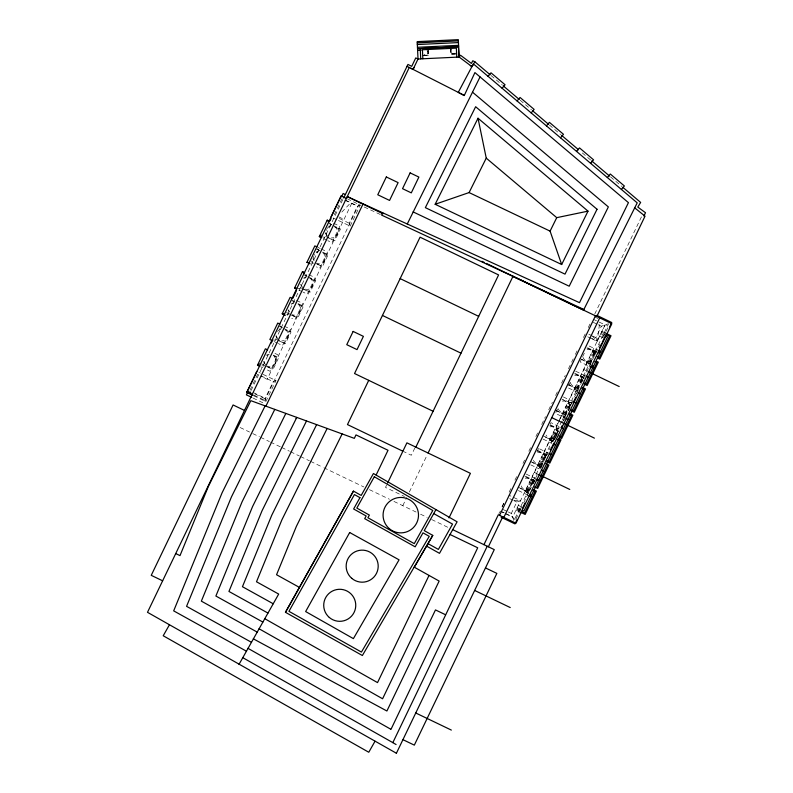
<?xml version="1.0" encoding="UTF-8"?>
<svg xmlns="http://www.w3.org/2000/svg" width="793" height="793" viewBox="0 0 793 793"><rect width="100%" height="100%" fill="white"/><g stroke="black" fill="none" stroke-linecap="round" stroke-linejoin="round"><path stroke-width="0.59" stroke-dasharray="3.96 2.97" d="M589.913 337.54L597.248 341.059L599.736 322.345M314.177 255.267L314.623 254.335M326.092 230.466L326.538 229.534M249.993 390.196L257.656 374.237L259.876 375.307M334.289 214.744L341.961 198.775L357.465 206.23L360.24 205.109L347.899 199.132M251.103 390.463L344.231 196.614M351.785 203.216L267.172 379.332L260.877 376.308M274.834 364.175L275.726 362.312M287.195 338.442L288.087 336.589M299.556 312.72L300.448 310.856M311.917 286.987L312.809 285.133M324.278 261.264L325.17 259.4M336.638 235.531L337.531 233.677M253.81 395.806L265.843 401.585L264.991 398.71L273.169 381.691L275.944 380.571L258.924 372.393M338.442 220.504L350.149 226.124L349.287 223.259L357.465 206.23M359.239 203.821L263.504 403.072L252.808 397.927M265.843 401.585L275.944 380.571M350.149 226.124L360.24 205.109M386.568 485.177L385.497 487.398L404.46 496.507M414.858 447.946L411.339 455.271L403.944 451.713M402.794 505.676L406.69 497.578M409.366 492.007L427.031 455.241M502.078 506.707L504.764 501.126M498.896 513.557L499.669 511.941M502.068 506.945L504.744 501.364M509.146 492.205L511.703 486.882M514.925 480.191L517.641 474.531M522.984 463.409L524.589 460.069M528.842 451.207L530.537 447.688M535.89 436.556L538.487 431.144M541.688 424.483L545.445 416.662M548.716 409.842L552.374 402.249M555.615 395.479L558.302 389.908M561.553 383.128L565.26 375.416M568.472 368.735L571.148 363.154M571.604 362.213L573.21 358.882M575.341 354.431L578.137 348.623M583.47 337.521L586.027 332.188M588.228 327.608L590.963 321.908M594.71 314.117L641.616 216.499M537.02 451.683L538.606 448.402M550.154 424.354L550.966 422.669L560.403 427.209M557.538 408.99L555.427 413.371L564.923 417.931M570.425 382.167L567.788 387.648L577.284 392.208M584.362 353.153L580.149 361.915L589.645 366.475M561.781 421.083L513.894 520.763L511.326 513.438L516.798 502.048L520.525 500.74L508.918 495.169M591.925 338.819L597.198 341.357L595.89 337.62L601.362 326.23L607.706 323.94M515.163 519.722L512.635 517.175L605.019 324.882L608.588 325.269M597.198 341.357L605.099 324.922L593.491 319.351M531.28 478.992L537.941 465.124L541.044 466.621M543.671 453.219L550.322 439.362L553.425 440.849M559.62 420.003L556.042 427.467L559.134 428.954M560.136 418.942L562.693 413.609M575.044 387.916L568.383 401.773L571.485 403.26L562.891 399.206M587.425 362.153L580.763 376.011L583.856 377.498M562.316 419.973L608.608 323.623M519.96 509.939L521.447 506.856M528.138 492.929L529.119 490.867M532.48 483.889L533.957 480.806M540.648 466.879L542.134 463.796L539.002 462.289M544.593 458.671L546.08 455.588M552.771 441.661L554.248 438.569M556.448 433.989L557.935 430.906M564.626 416.979L566.103 413.896L562.98 412.39M569.047 407.771L570.534 404.688M577.225 390.751L578.702 387.668L575.579 386.161M581.913 380.987L583.4 377.904M590.091 363.977L591.578 360.884L588.446 359.388M596.068 351.527L594.591 354.61L591.459 353.103M602.769 337.6L604.246 334.507L601.114 333.01M516.025 518.88L517.631 515.539M518.85 513.012L521.526 507.431M523.667 502.97L538.467 472.172M540.281 468.395L550.223 447.698M553.673 440.521L560.106 427.14M562.247 422.679L573.2 399.87M574.568 397.025L599.924 344.261M604.197 335.37L605.802 332.029M606.189 331.226L608.865 325.645M533.788 482.768L536.455 477.217M540.727 468.326L543.393 462.775M554.594 439.461L557.261 433.91M563.664 420.577L565.27 417.247M568.472 410.586L572.199 402.814M576.471 393.933L579.138 388.382M589.278 367.278L591.945 361.727M556.716 435.129L557.162 434.197A5.938 5.938 0 0 1 546.03 435.04M568.631 410.328L569.077 409.396M455.44 54.162L450.662 54.39L451.207 53.795L450.969 48.968M341.803 212.108L350.774 202.74M530.616 488.627L529.179 489.559L525.858 489.648M328.55 226.164L330.978 225.827M316.189 251.896L318.617 251.559M303.828 277.619L306.257 277.282M291.467 303.352L293.896 303.015M279.106 329.075L281.535 328.738M266.745 354.808L269.174 354.471M581.368 359.398L586.433 361.836L591.975 361.112M569.007 385.13L574.073 387.559L578.503 386.984M556.636 410.853L561.712 413.292L567.253 412.568M545.297 437.072L549.351 439.015L554.892 438.301M531.915 462.309L536.99 464.748L542.531 464.024M520.575 488.528L524.629 490.471L529.06 489.896M424.463 55.084L428.676 55.451L422.709 55.728M451.207 53.795L456.044 53.567M423.016 55.401L428.349 55.143L428.141 50.881M456.302 53.805L450.969 54.063L450.761 49.8M586.84 348.008L593.293 351.111L597 351.339M583.4 376.992L580.932 376.844L583.44 381.046M562.118 399.464L568.571 402.566L572.278 402.794M549.757 425.197L556.21 428.299L558.678 428.448M537.396 450.92L543.849 454.022L547.557 454.25M525.035 476.652L531.488 479.755L533.957 479.904M514.26 500.363L520.406 500.998M322.602 237.018L324.803 237.295M311.342 262.889L313.542 263.167M297.881 288.474L300.081 288.751M286.62 314.345L288.821 314.623M273.159 339.929L275.359 340.207M261.898 365.801L264.099 366.079M364.245 207.003L380.541 214.606M594.681 316.932L597.892 318.479M345.49 200.203L358.069 206.239M593.253 322.335L597.307 324.287M598.328 324.773L601.362 326.23M601.897 331.375L604.94 332.842M601.431 332.356L604.474 333.823M600.777 333.704L603.691 335.102M599.637 336.093L604.871 338.611M588.803 334.22L591.836 335.677M592.857 336.163L595.89 337.62M338.77 216.876L344.013 219.393M587.712 336.797L590.874 338.314M339.315 218.462L349.287 223.259M333.129 217.946L337.382 219.998M333.566 223.22L339.86 226.243L331.96 242.678L327.747 240.646M589.09 345.996L597.486 350.02M592.946 350.02L598.18 352.538M328.768 223.388L331.96 224.925M333.03 225.44L340.494 229.018L334.854 240.755L323.128 235.115M587.613 347.75L597.208 352.36M335.419 227.214L338.641 228.761M591.796 352.399L594.71 353.797M591.152 353.747L595.216 355.71M590.676 354.739L593.719 356.196M589.229 357.752L592.262 359.219M588.753 358.743L591.806 360.2M588.109 360.091L591.984 361.955M579.842 358.456L591.578 364.086M328.104 237.722L333.169 240.16M586.959 362.47L592.202 364.988M323.524 238.624L326.686 240.14M583.618 369.439L586.949 371.035M318.052 247.436L320.203 248.467M321.205 248.952L327.499 251.976L319.599 268.401L316.437 266.884M575.688 371.213L585.125 375.753M316.407 249.111L328.133 254.751L322.493 266.478L317.16 263.92M575.252 373.483L583.787 377.577M326.28 254.494L321.978 252.422A5.938 5.938 0 0 1 324.803 260.372A5.938 5.938 0 0 1 316.873 263.157M574.479 373.741L585.512 378.915M579.128 378.776L583.004 380.64M578.781 379.48L582.974 381.502M578.474 380.125L581.527 381.592M578.008 381.116L581.041 382.573M576.362 384.536L579.396 385.993M575.887 385.517L578.94 386.984M575.242 386.865L579.118 388.729M310.767 260.847L312.898 261.868M567.481 384.179L579.217 389.819M315.743 263.445L320.808 265.883M574.092 389.254L579.336 391.772M308.844 274.675L315.138 277.699L307.238 294.134L303.025 292.102M563.327 396.946L570.623 400.445M304.046 274.844L307.238 276.38M308.308 276.896L315.773 280.474L310.132 292.211L298.406 286.57M310.697 278.67L313.919 280.216M567.401 403.181L572.645 405.699M566.261 405.56L570.137 407.424M565.915 406.264L570.108 408.276M565.607 406.908L568.66 408.375M565.141 407.889L569.186 409.842M563.764 410.764L566.797 412.221M563.288 411.745L566.341 413.212M562.634 413.094L565.548 414.491M555.12 409.912L566.856 415.542M303.382 289.177L308.447 291.616M561.494 415.473L566.737 417.99M298.802 290.079L301.964 291.596M296.483 300.408L302.767 303.432L294.877 319.857L291.715 318.34M291.685 300.567L303.412 306.207L297.771 317.934L286.045 312.303M550.53 424.939L559.055 429.033M301.558 305.949L297.256 303.878A5.938 5.938 0 0 1 300.081 311.827A5.938 5.938 0 0 1 292.151 314.613M554.803 429.4L560.046 431.917M553.653 431.788L557.538 433.652M553.316 432.492L557.509 434.505M553.008 433.137L557.073 435.089M552.533 434.118L556.587 436.061M551.898 435.436L554.941 436.903M551.432 436.418L555.496 438.38M551.115 437.072L555.308 439.084M550.778 437.766L553.692 439.163M542.759 435.635L554.495 441.275M291.021 314.9L296.086 317.339M549.638 440.155L554.882 442.672M543.066 439.104L551.512 443.158M284.122 326.131L290.407 329.154L282.516 345.589L278.303 343.557M539.646 448.907L548.042 452.932M279.324 326.3L282.516 327.836M283.587 328.352L291.051 331.93L285.411 343.666L273.684 338.026M537.099 450.146L546.764 454.706M285.976 330.126L289.197 331.672M542.947 454.082L548.181 456.599M541.797 456.461L544.712 457.858M541.46 457.164L545.653 459.177M541.153 457.809L544.206 459.276M540.677 458.8L543.72 460.257M539.785 460.664L542.828 462.121M539.309 461.645L543.383 463.598M538.665 462.993L542.541 464.857M530.398 461.367L542.134 466.998M278.66 340.633L283.725 343.072M537.515 465.372L542.759 467.89M274.081 341.535L277.243 343.052M530.705 464.827L539.151 468.881M534.175 472.341L537.515 473.936M274.903 353.371L278.046 354.887L270.155 371.312L266.993 369.796M526.245 474.125L535.681 478.665M273.357 355.095L278.69 357.663L273.05 369.389L261.323 363.759M525.809 476.395L534.383 480.479M530.824 479.299L536.068 481.817M276.836 357.405L272.534 355.333A5.938 5.938 0 0 1 275.359 363.283A5.938 5.938 0 0 1 267.429 366.069M529.684 481.688L533.56 483.552M529.347 482.392L532.49 483.899M529.04 483.036L532.083 484.503M528.564 484.017L531.607 485.475M527.266 486.714L530.309 488.171M526.8 487.695L529.843 489.162M526.483 488.339L529.635 489.846M526.146 489.043L529.06 490.441M518.037 487.09L529.774 492.731M266.299 366.356L271.365 368.795M525.006 491.422L530.239 493.94M260.659 366.753L262.77 367.764M518.344 490.56L527.841 495.119M260.986 375.832L273.169 381.691M509.701 498.638L512.744 500.105M513.755 500.591L516.798 502.048M518.315 505.349L523.549 507.867M517.165 507.738L520.079 509.136M516.828 508.442L520.842 510.365M516.521 509.086L519.574 510.553M516.045 510.068L519.088 511.525M503.218 509.542L507.272 511.495M508.283 511.981L511.326 513.438M502.197 511.842L504.289 512.853M505.339 513.349L512.675 516.877M253.116 392.485L265.685 398.532M499.977 511.089L512.635 517.175M255.019 393.923L264.991 398.71M253.78 395.033L264.822 400.336M240.14 427.526L249.587 432.056M252.739 433.573L259.4 436.774M260.52 437.31L269.412 441.582M270.522 442.117L280.524 446.925M281.634 447.46L289.415 451.197M290.525 451.732L299.417 456.005M300.537 456.54L309.429 460.812M310.539 461.348L322.761 467.216M323.871 467.751L363.898 486.981M369.449 489.648L389.462 499.263M393.903 501.404L416.107 512.07M420.548 514.201L427.199 517.393M431.64 519.534L448.283 527.523M491.026 75.494L502.316 85.079M520.198 100.245L531.488 109.821M549.371 124.987L560.661 134.572M582.3 152.93L590.775 160.117M610.531 176.879L621.821 186.454M592.351 351.23L594.363 353.886L594.532 355.591M586.433 361.836L589.615 364.919M574.073 387.559L578.057 391.415M561.712 413.292L564.894 416.375M549.351 439.015L552.533 442.097M536.99 464.748L540.172 467.83M524.629 490.471L528.614 494.326M592.044 335.776L597.248 341.059M329.69 222.912L331.355 224.746M317.329 248.645L318.994 250.469M304.968 274.368L306.633 276.202M292.607 300.101L294.272 301.925M280.246 325.824L281.911 327.658M325.199 232.944L326.944 235.808M312.839 258.667L313.998 260.58M300.478 284.4L301.637 286.313M288.117 310.122L289.276 312.036M275.756 335.855L276.916 337.768M263.395 361.578L264.555 363.491M593.293 351.111L595.801 355.314M568.571 402.566L571.079 406.769M556.21 428.299L558.718 432.502M543.849 454.022L546.357 458.225M531.488 479.755L533.996 483.958M450.384 48.423L450.662 54.39M428.398 49.473L428.676 55.451M427.853 50.068L428.081 54.905M265.754 364.859A5.938 5.938 0 0 1 264.079 361.162M266.656 355.799A5.938 5.938 0 0 1 268.53 354.947M284.945 329.62A5.938 5.938 0 0 1 281.783 340.891M278.115 339.136A5.938 5.938 0 0 1 276.44 335.429M277.54 331.514A5.938 5.938 0 0 1 280.891 329.224M289.316 311.699A5.938 5.938 0 0 1 288.801 309.706M291.378 304.343A5.938 5.938 0 0 1 293.251 303.491M314.038 260.243A5.938 5.938 0 0 1 313.731 256.189M316.1 252.888A5.938 5.938 0 0 1 317.973 252.035M309.666 278.165A5.938 5.938 0 0 1 312.442 286.095A5.938 5.938 0 0 1 304.512 288.88M302.837 287.681A5.938 5.938 0 0 1 301.162 283.973M303.739 278.621A5.938 5.938 0 0 1 305.612 277.768M334.388 226.709A5.938 5.938 0 0 1 331.226 237.979M327.559 236.225A5.938 5.938 0 0 1 325.883 232.518M326.984 228.602A5.938 5.938 0 0 1 330.334 226.312M455.162 53.052A2.438 2.438 0 0 1 451.713 52.923A2.438 2.438 0 0 1 451.851 49.473M427.031 50.663A2.438 2.438 0 0 1 427.496 54.083A2.438 2.438 0 0 1 424.077 54.548M592.559 350.803A5.174 5.174 0 0 1 594.809 353.747M529.357 489.995A5.174 5.174 0 0 1 525.65 490.074M591.875 360.319A5.938 5.938 0 0 1 582.607 355.859M587.058 349.654A5.938 5.938 0 0 1 594.453 354.957M579.514 386.042A5.938 5.938 0 0 1 570.236 381.582M574.697 375.376A5.938 5.938 0 0 1 582.092 380.69M567.154 411.775A5.938 5.938 0 0 1 557.875 407.315M562.336 401.109A5.938 5.938 0 0 1 569.523 408.464M549.975 426.832A5.938 5.938 0 0 1 557.37 432.145M542.432 463.231A5.938 5.938 0 0 1 533.154 458.77M537.614 452.565A5.938 5.938 0 0 1 545.009 457.868M530.071 488.954A5.938 5.938 0 0 1 520.793 484.493M525.253 478.288A5.938 5.938 0 0 1 532.648 483.601"/><path stroke-width="1.19" d="M528.891 495.625L531.003 496.636L531.092 494.297M590.696 366.99L592.807 368.002L592.896 365.652M396.411 753.241L147.498 612.315L409.277 67.464M410.824 68.248L413.074 69.388L414.025 67.514M413.074 69.388L418.02 59.009L417.187 41.623L458.314 39.65L459.147 57.046L471.914 66.622L473.272 64.818M285.391 315.297L282.219 313.78L290.119 297.345L292.26 298.376M296.691 289.068L294.58 288.047L302.48 271.622L304.621 272.653M310.113 263.841L306.941 262.324L314.841 245.889L316.982 246.92M329.343 221.197L327.202 220.167L319.301 236.592L321.413 237.613M256.803 371.372L246.702 392.386L253.086 395.449M330.998 216.925L341.099 195.911L346.799 198.597M252.68 394.498L247.158 391.851L341.277 195.95M247.961 391.573L246.385 394.845L251.738 397.412M271.285 343.032L272.346 340.812M292.627 298.604L296.364 290.833M329.977 220.851L331.048 218.63M341.565 196.743L343.131 193.472L345.272 194.503M343.726 197.972L407.949 64.431L411.726 66.344L415.75 57.929L418.02 59.009L459.147 57.046L460.505 55.242L471.399 63.42L472.816 60.754L475.027 61.923L490.084 74.701M265.903 406.165L362.966 204.148M382.732 212.802L381.621 215.111L583.866 309.478M407.255 224.003L480.052 76.931M368.725 380.343L347.473 424.582L402.884 451.207M376.11 475.076L388.015 450.285L355.988 434.901L354.332 438.36L250.836 400.673L208.321 486.545L180.001 555.615L175.719 553.564M387.608 483.016L406.908 442.841L470.408 473.342L448.997 517.908M415.849 447.133L498.589 274.923L420.052 237.186L354.54 373.523L433.087 411.26M428.101 453.021L513.031 276.242M429.023 575.421L377.527 682.604L264.743 618.689M390.979 729.372L477.703 547.785L450.027 534.482M483.948 544.662L498.321 514.746L515.985 523.231L611.839 323.713L486.347 263.425M499.57 515.351L595.434 315.832M643.906 216.063L645.502 212.732L637.8 207.062L640.645 202.423L622.763 187.257M596.822 316.496L645.026 216.172L634.707 207.855M396.084 744.548L392.832 742.635L487.219 546.228M488.369 546.783L502.742 516.867M503.842 517.403L599.706 317.884M396.351 753.35L494.267 549.618L452.714 529.655M517.086 519.534L514.994 523.895L501.087 517.214M522.329 508.63L524.946 503.178M550.56 449.869L553.762 443.208M561.236 427.655L562.296 425.435M573.508 402.11L575.639 397.67M599.657 347.681L601.788 343.24M602.313 342.15L605.981 334.517M609.648 326.885L611.74 322.523L596.762 315.327M537.168 486.942L547.448 465.55M561.672 264.515L550.094 231.13L556.736 217.659L588.019 211.146L561.672 264.515L435.149 204.277L478.02 118.236L588.019 211.146M265.12 405.877L222.099 492.77L173.677 610.868L246.345 651.152M274.774 409.396L231.417 496.973L186.573 606.338L251.381 642.261M285.847 413.421L242.083 501.8L201.353 601.144L257.16 632.08M306.514 420.954L262.017 510.811L228.949 591.449L267.935 613.058M316.615 424.632L271.761 515.212L242.45 586.711L273.208 603.76M327.142 428.458L281.911 519.802L256.506 581.775L278.69 594.076L239.02 664.365M342.15 433.93L296.394 526.344L276.549 574.737L299.427 587.405M435.149 204.277L469.089 192.57L486.248 158.134L478.02 118.236M470.328 65.432L471.914 66.622M475.027 61.923L473.371 63.876L458.275 92.365L464.252 95.566L474.918 72.579L628.433 202.641L579.495 302.668L347.235 196.585L382.969 213.753M296.156 418.535L296.78 417.405L252.58 506.539L215.884 596.039L262.83 622.059M426.565 546.109L439.5 553.336L457.105 521.804L373.424 473.52L361.202 495.427L353.45 491.105L285.46 612.305L362.371 655.524L432.77 535.384L424.225 530.616L435.962 509.602M285.46 612.305L353.45 491.105M169.454 624.765L163.219 635.758L368.775 752.25L375.01 741.257M414.342 567.223L432.77 535.384M488.032 76.306L490.996 72.817L505.062 84.752L502.098 88.241M517.095 100.969L520.059 97.47L534.125 109.404L531.161 112.903M546.436 125.859L549.4 122.36L563.476 134.295L560.512 137.794M576.541 151.394L579.514 147.904L593.58 159.839L590.616 163.338M607.339 177.523L610.313 174.034L624.378 185.968L621.415 189.458M321.076 235.055L319.301 236.592L321.502 236.879M259.271 363.7L257.497 365.236L259.608 366.247M598.745 353.063L600.707 351.567L598.556 350.536M417.247 42.862L458.374 40.889M417.326 44.547L458.453 42.584M417.455 47.293L458.592 45.32M417.524 48.68L458.651 46.718M417.604 50.316L421.232 50.137M536.425 480.052L538.893 480.211L536.752 479.18M247.158 391.851L250.727 392.228M306.941 262.324L309.141 262.602M294.58 288.047L296.78 288.335M282.219 313.78L284.419 314.058M259.698 365.514L257.497 365.236L265.397 348.801L267.538 349.832M469.089 192.57L550.094 231.13M413.084 211.88L569.205 286.214L608.35 206.904L472.658 92.305M512.952 276.39L583.549 310.122L637.205 202.859L473.371 63.876M481.906 261.284L484.126 262.354M605.951 333.328L611.016 335.756L599.795 359.12L597.773 358.139M606.506 334.805L609.559 336.272L599.28 357.663L597.248 356.681M605.624 336.034L607.567 336.966L523.955 510.999L522.012 510.068M596.316 361.162L598.348 362.133L587.117 385.497L584.084 384.03M594.859 361.667L596.891 362.649L586.612 384.04L584.58 383.059M400.148 278.611L478.685 316.348M588.059 371.57L619.204 386.538M586.196 376.269L588.347 377.299M582.439 387.46L585.482 388.917L574.251 412.271L571.218 410.814M581.993 388.451L584.025 389.432L573.745 410.824L571.713 409.842M578.335 392.713L580.446 393.724M573.835 401.992L575.986 403.022M382.444 315.445L460.991 353.182M569.84 413.678L572.873 415.145L561.652 438.499L559.63 437.528M569.384 414.68L571.426 415.651L561.147 437.042L559.115 436.071M565.974 418.446L568.085 419.457M551.878 417.693L594.413 438.132M561.474 427.724L563.625 428.755M558.996 438.846L561.018 439.818L549.797 463.171L546.764 461.714M557.529 439.352L559.571 440.333L549.291 461.724L547.259 460.743M553.613 444.169L555.724 445.18L554.129 443.644M279.899 324.109L277.758 323.078L269.858 339.503L271.969 340.524M549.113 453.447L551.264 454.478M545.862 463.578L548.905 465.045L537.684 488.399L534.641 486.942M541.252 469.902L543.364 470.913M538.625 474.472L569.761 489.44M533.352 489.628L536.385 491.095L525.164 514.449L520.099 512.01M532.896 490.629L534.928 491.601L524.659 512.992L521.606 511.525M244.492 410.437L233.092 404.965L151.245 575.341L162.634 580.813M485.475 567.927L496.864 573.398L414.323 745.133L402.933 739.661M474.64 590.448L510.236 607.547M445.527 614.744L435.476 609.916L386.905 711.004L253.334 638.831M415.75 712.986L451.346 730.085M406.997 66.305L464.311 95.438M433.731 513.586L452.535 524.084L438.39 549.42L428.002 543.621M414.174 567.124L439.144 581.071L382.593 698.772L259.043 628.75M247.951 648.317L390.562 729.104M242.688 657.615L392.832 742.635M486.248 158.134L556.736 217.659M503.258 85.872L519.256 99.442M532.43 110.623L548.429 124.194M561.603 135.365L578.533 149.738M591.707 160.91L609.589 176.076M591.211 366.455L592.807 368.002M529.407 495.1L531.003 496.636M327.202 220.167L328.857 222M302.48 271.622L304.135 273.456M458.909 57.056L458.423 46.797L420.24 48.631L420.726 58.88M456.778 57.155L456.352 48.135L422.421 49.761L422.857 58.781M386.32 176.958L377.765 194.761L389.561 200.431L398.116 182.628L386.32 176.958M410.13 172.884L402.537 188.675L411.289 192.877L418.873 177.077L410.13 172.884M353.133 331.424L346.759 344.677L357.028 349.614L363.402 336.361L353.133 331.424M597.04 209.263L565.012 274.14L425.355 207.647L475.641 106.728L597.04 209.263M359.953 497.657L353.628 508.987L366.178 515.985L364.691 518.652L415.175 546.833L422.986 532.846L429.251 536.336L361.439 652.074L288.939 611.324L354.441 494.574L359.953 497.657M374.316 476.752L356.82 508.075L369.369 515.083L367.883 517.74L414.273 543.631L432.78 510.484L374.316 476.752M349.683 532.519L305.642 611.562L353.391 638.633L399.067 559.828L349.683 532.519M351.735 578.315A16.019 16.019 0 0 0 377.924 569.126A16.019 16.019 0 0 0 356.87 551.046A16.019 16.019 0 0 0 351.735 578.315M329.303 617.46A16.019 16.019 0 0 0 355.482 608.271A16.019 16.019 0 0 0 334.428 590.19A16.019 16.019 0 0 0 329.303 617.46M389.244 528.594A17.714 17.714 0 0 0 418.198 518.434A17.714 17.714 0 0 0 394.924 498.44A17.714 17.714 0 0 0 389.244 528.594"/></g></svg>
